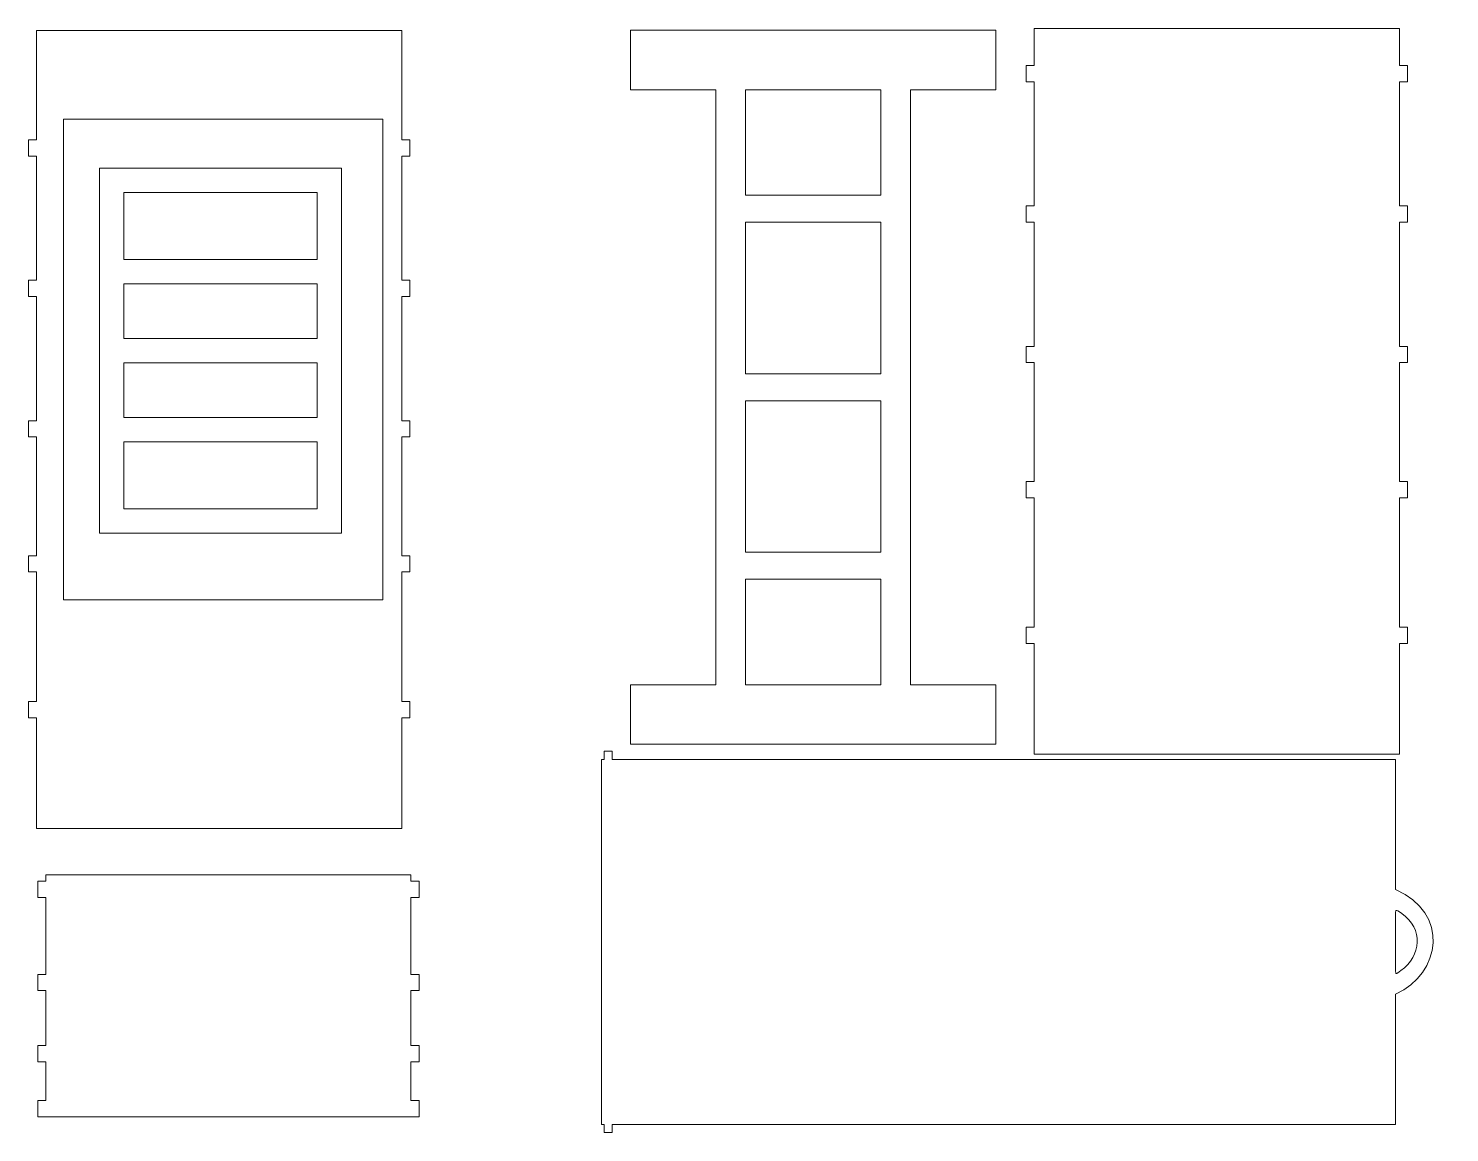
# Model space of a CAD drawing. Header units: centimetres. Extents: x -259 to 261, y 17 to 228.
# Drawn here: x 80.8 to 142.3, y 65.8 to 113.6 of the extents above; entities that cross this region are included whole.
import ezdxf

# ---------------------------------------------------------------- set-up
doc = ezdxf.new("R2010")
doc.units = ezdxf.units.CM
doc.header["$MEASUREMENT"] = 0
doc.layers.add('layer 1', color=7, linetype='Continuous')

msp = doc.modelspace()

# ---------------------------------------------------------------- linework, layer by layer
at = {"layer": 'layer 1', "color": 250, "lineweight": 18}
for points, knots in [([(81.18845, 108.78695), (81.18845, 108.78695), (80.83745, 108.78695), (80.83745, 108.78695), (80.83745, 108.78695), (80.83745, 108.78695), (80.83745, 108.08495), (80.83745, 108.08495), (80.83745, 108.08495), (80.83745, 108.08495), (81.18845, 108.08495), (81.18845, 108.08495), (81.18845, 108.08495), (81.18845, 108.08495), (81.18845, 102.71117), (81.18845, 102.71117), (81.18845, 102.71117), (81.18845, 102.71117), (80.83745, 102.71117), (80.83745, 102.71117), (80.83745, 102.71117), (80.83745, 102.71117), (80.83745, 102.00918), (80.83745, 102.00918), (80.83745, 102.00918), (80.83745, 102.00918), (81.18845, 102.00918), (81.18845, 102.00918), (81.18845, 102.00918), (81.18845, 102.00918), (81.18845, 96.63542), (81.18845, 96.63542), (81.18845, 96.63542), (81.18845, 96.63542), (80.83745, 96.63542), (80.83745, 96.63542), (80.83745, 96.63542), (80.83745, 96.63542), (80.83745, 95.93342), (80.83745, 95.93342), (80.83745, 95.93342), (80.83745, 95.93342), (81.18845, 95.93342), (81.18845, 95.93342), (81.18845, 95.93342), (81.18845, 95.93342), (81.18845, 90.79311), (81.18845, 90.79311), (81.18845, 90.79311), (81.18845, 90.79311), (80.83745, 90.79311), (80.83745, 90.79311), (80.83745, 90.79311), (80.83745, 90.79311), (80.83745, 90.09111), (80.83745, 90.09111), (80.83745, 90.09111), (80.83745, 90.09111), (81.18845, 90.09111), (81.18845, 90.09111), (81.18845, 90.09111), (81.18845, 90.09111), (81.18845, 84.48391), (81.18845, 84.48391), (81.18845, 84.48391), (81.18845, 84.48391), (80.83745, 84.48391), (80.83745, 84.48391), (80.83745, 84.48391), (80.83745, 84.48391), (80.83745, 83.78191), (80.83745, 83.78191), (80.83745, 83.78191), (80.83745, 83.78191), (81.18845, 83.78191), (81.18845, 83.78191), (81.18845, 83.78191), (81.18845, 83.78191), (81.18845, 78.99869), (81.18845, 78.99869), (81.18845, 78.99869), (81.18845, 78.99869), (96.98345, 78.99869), (96.98345, 78.99869), (96.98345, 78.99869), (96.98345, 78.99869), (96.98345, 83.78191), (96.98345, 83.78191), (96.98345, 83.78191), (96.98345, 83.78191), (97.33445, 83.78191), (97.33445, 83.78191), (97.33445, 83.78191), (97.33445, 83.78191), (97.33445, 84.48391), (97.33445, 84.48391), (97.33445, 84.48391), (97.33445, 84.48391), (96.98345, 84.48391), (96.98345, 84.48391), (96.98345, 84.48391), (96.98345, 84.48391), (96.98345, 90.09111), (96.98345, 90.09111), (96.98345, 90.09111), (96.98345, 90.09111), (97.33445, 90.09111), (97.33445, 90.09111), (97.33445, 90.09111), (97.33445, 90.09111), (97.33445, 90.79311), (97.33445, 90.79311), (97.33445, 90.79311), (97.33445, 90.79311), (96.98345, 90.79311), (96.98345, 90.79311), (96.98345, 90.79311), (96.98345, 90.79311), (96.98345, 95.93342), (96.98345, 95.93342), (96.98345, 95.93342), (96.98345, 95.93342), (97.33445, 95.93342), (97.33445, 95.93342), (97.33445, 95.93342), (97.33445, 95.93342), (97.33445, 96.63542), (97.33445, 96.63542), (97.33445, 96.63542), (97.33445, 96.63542), (96.98345, 96.63542), (96.98345, 96.63542), (96.98345, 96.63542), (96.98345, 96.63542), (96.98345, 102.00918), (96.98345, 102.00918), (96.98345, 102.00918), (96.98345, 102.00918), (97.33445, 102.00918), (97.33445, 102.00918), (97.33445, 102.00918), (97.33445, 102.00918), (97.33445, 102.71117), (97.33445, 102.71117), (97.33445, 102.71117), (97.33445, 102.71117), (96.98345, 102.71117), (96.98345, 102.71117), (96.98345, 102.71117), (96.98345, 102.71117), (96.98345, 108.08495), (96.98345, 108.08495), (96.98345, 108.08495), (96.98345, 108.08495), (97.33445, 108.08495), (97.33445, 108.08495), (97.33445, 108.08495), (97.33445, 108.08495), (97.33445, 108.78695), (97.33445, 108.78695), (97.33445, 108.78695), (97.33445, 108.78695), (96.98345, 108.78695), (96.98345, 108.78695), (96.98345, 108.78695), (96.98345, 108.78695), (96.98345, 113.5137), (96.98345, 113.5137), (96.98345, 113.5137), (96.98345, 113.5137), (81.18845, 113.5137), (81.18845, 113.5137), (81.18845, 113.5137), (81.18845, 113.5137), (81.18845, 108.78695), (81.18845, 108.78695)], [0, 0, 0, 0, 0.02222222, 0.02222222, 0.02222222, 0.02222222, 0.04444444, 0.04444444, 0.04444444, 0.04444444, 0.06666667, 0.06666667, 0.06666667, 0.06666667, 0.08888889, 0.08888889, 0.08888889, 0.08888889, 0.11111111, 0.11111111, 0.11111111, 0.11111111, 0.13333333, 0.13333333, 0.13333333, 0.13333333, 0.15555556, 0.15555556, 0.15555556, 0.15555556, 0.17777778, 0.17777778, 0.17777778, 0.17777778, 0.2, 0.2, 0.2, 0.2, 0.22222222, 0.22222222, 0.22222222, 0.22222222, 0.24444444, 0.24444444, 0.24444444, 0.24444444, 0.26666667, 0.26666667, 0.26666667, 0.26666667, 0.28888889, 0.28888889, 0.28888889, 0.28888889, 0.31111111, 0.31111111, 0.31111111, 0.31111111, 0.33333333, 0.33333333, 0.33333333, 0.33333333, 0.35555556, 0.35555556, 0.35555556, 0.35555556, 0.37777778, 0.37777778, 0.37777778, 0.37777778, 0.4, 0.4, 0.4, 0.4, 0.42222222, 0.42222222, 0.42222222, 0.42222222, 0.44444444, 0.44444444, 0.44444444, 0.44444444, 0.46666667, 0.46666667, 0.46666667, 0.46666667, 0.48888889, 0.48888889, 0.48888889, 0.48888889, 0.51111111, 0.51111111, 0.51111111, 0.51111111, 0.53333333, 0.53333333, 0.53333333, 0.53333333, 0.55555556, 0.55555556, 0.55555556, 0.55555556, 0.57777778, 0.57777778, 0.57777778, 0.57777778, 0.6, 0.6, 0.6, 0.6, 0.62222222, 0.62222222, 0.62222222, 0.62222222, 0.64444444, 0.64444444, 0.64444444, 0.64444444, 0.66666667, 0.66666667, 0.66666667, 0.66666667, 0.68888889, 0.68888889, 0.68888889, 0.68888889, 0.71111111, 0.71111111, 0.71111111, 0.71111111, 0.73333333, 0.73333333, 0.73333333, 0.73333333, 0.75555556, 0.75555556, 0.75555556, 0.75555556, 0.77777778, 0.77777778, 0.77777778, 0.77777778, 0.8, 0.8, 0.8, 0.8, 0.82222222, 0.82222222, 0.82222222, 0.82222222, 0.84444444, 0.84444444, 0.84444444, 0.84444444, 0.86666667, 0.86666667, 0.86666667, 0.86666667, 0.88888889, 0.88888889, 0.88888889, 0.88888889, 0.91111111, 0.91111111, 0.91111111, 0.91111111, 0.93333333, 0.93333333, 0.93333333, 0.93333333, 0.95555556, 0.95555556, 0.95555556, 0.95555556, 1, 1, 1, 1]), ([(106.87981, 85.21274), (106.87981, 85.21274), (110.5653, 85.21274), (110.5653, 85.21274), (110.5653, 85.21274), (110.5653, 85.21274), (110.5653, 110.95274), (110.5653, 110.95274), (110.5653, 110.95274), (110.5653, 110.95274), (106.87981, 110.95274), (106.87981, 110.95274), (106.87981, 110.95274), (106.87981, 110.95274), (106.87981, 113.52674), (106.87981, 113.52674), (106.87981, 113.52674), (106.87981, 113.52674), (122.6748, 113.52674), (122.6748, 113.52674), (122.6748, 113.52674), (122.6748, 113.52674), (122.6748, 110.95274), (122.6748, 110.95274), (122.6748, 110.95274), (122.6748, 110.95274), (118.9893, 110.95274), (118.9893, 110.95274), (118.9893, 110.95274), (118.9893, 110.95274), (118.9893, 85.21274), (118.9893, 85.21274), (118.9893, 85.21274), (118.9893, 85.21274), (122.6748, 85.21274), (122.6748, 85.21274), (122.6748, 85.21274), (122.6748, 85.21274), (122.6748, 82.63874), (122.6748, 82.63874), (122.6748, 82.63874), (122.6748, 82.63874), (106.87981, 82.63874), (106.87981, 82.63874), (106.87981, 82.63874), (106.87981, 82.63874), (106.87981, 85.21274), (106.87981, 85.21274)], [0, 0, 0, 0, 0.07692308, 0.07692308, 0.07692308, 0.07692308, 0.15384615, 0.15384615, 0.15384615, 0.15384615, 0.23076923, 0.23076923, 0.23076923, 0.23076923, 0.30769231, 0.30769231, 0.30769231, 0.30769231, 0.38461538, 0.38461538, 0.38461538, 0.38461538, 0.46153846, 0.46153846, 0.46153846, 0.46153846, 0.53846154, 0.53846154, 0.53846154, 0.53846154, 0.61538462, 0.61538462, 0.61538462, 0.61538462, 0.69230769, 0.69230769, 0.69230769, 0.69230769, 0.76923077, 0.76923077, 0.76923077, 0.76923077, 0.84615385, 0.84615385, 0.84615385, 0.84615385, 1, 1, 1, 1]), ([(140.13527, 113.60925), (140.13527, 113.60925), (124.34027, 113.60925), (124.34027, 113.60925), (124.34027, 113.60925), (124.34027, 113.60925), (124.34027, 112.00184), (124.34027, 112.00184), (124.34027, 112.00184), (124.34027, 112.00184), (123.98927, 112.00184), (123.98927, 112.00184), (123.98927, 112.00184), (123.98927, 112.00184), (123.98927, 111.29984), (123.98927, 111.29984), (123.98927, 111.29984), (123.98927, 111.29984), (124.34027, 111.29984), (124.34027, 111.29984), (124.34027, 111.29984), (124.34027, 111.29984), (124.34027, 105.92609), (124.34027, 105.92609), (124.34027, 105.92609), (124.34027, 105.92609), (123.98927, 105.92609), (123.98927, 105.92609), (123.98927, 105.92609), (123.98927, 105.92609), (123.98927, 105.22409), (123.98927, 105.22409), (123.98927, 105.22409), (123.98927, 105.22409), (124.34027, 105.22409), (124.34027, 105.22409), (124.34027, 105.22409), (124.34027, 105.22409), (124.34027, 99.85033), (124.34027, 99.85033), (124.34027, 99.85033), (124.34027, 99.85033), (123.98927, 99.85033), (123.98927, 99.85033), (123.98927, 99.85033), (123.98927, 99.85033), (123.98927, 99.14833), (123.98927, 99.14833), (123.98927, 99.14833), (123.98927, 99.14833), (124.34027, 99.14833), (124.34027, 99.14833), (124.34027, 99.14833), (124.34027, 99.14833), (124.34027, 94.00803), (124.34027, 94.00803), (124.34027, 94.00803), (124.34027, 94.00803), (123.98927, 94.00803), (123.98927, 94.00803), (123.98927, 94.00803), (123.98927, 94.00803), (123.98927, 93.30602), (123.98927, 93.30602), (123.98927, 93.30602), (123.98927, 93.30602), (124.34027, 93.30602), (124.34027, 93.30602), (124.34027, 93.30602), (124.34027, 93.30602), (124.34027, 87.69882), (124.34027, 87.69882), (124.34027, 87.69882), (124.34027, 87.69882), (123.98927, 87.69882), (123.98927, 87.69882), (123.98927, 87.69882), (123.98927, 87.69882), (123.98927, 86.99682), (123.98927, 86.99682), (123.98927, 86.99682), (123.98927, 86.99682), (124.34027, 86.99682), (124.34027, 86.99682), (124.34027, 86.99682), (124.34027, 86.99682), (124.34027, 82.21361), (124.34027, 82.21361), (124.34027, 82.21361), (124.34027, 82.21361), (140.13527, 82.21361), (140.13527, 82.21361), (140.13527, 82.21361), (140.13527, 82.21361), (140.13527, 86.99682), (140.13527, 86.99682), (140.13527, 86.99682), (140.13527, 86.99682), (140.48627, 86.99682), (140.48627, 86.99682), (140.48627, 86.99682), (140.48627, 86.99682), (140.48627, 87.69882), (140.48627, 87.69882), (140.48627, 87.69882), (140.48627, 87.69882), (140.13527, 87.69882), (140.13527, 87.69882), (140.13527, 87.69882), (140.13527, 87.69882), (140.13527, 93.30602), (140.13527, 93.30602), (140.13527, 93.30602), (140.13527, 93.30602), (140.48627, 93.30602), (140.48627, 93.30602), (140.48627, 93.30602), (140.48627, 93.30602), (140.48627, 94.00803), (140.48627, 94.00803), (140.48627, 94.00803), (140.48627, 94.00803), (140.13527, 94.00803), (140.13527, 94.00803), (140.13527, 94.00803), (140.13527, 94.00803), (140.13527, 99.14833), (140.13527, 99.14833), (140.13527, 99.14833), (140.13527, 99.14833), (140.48627, 99.14833), (140.48627, 99.14833), (140.48627, 99.14833), (140.48627, 99.14833), (140.48627, 99.85033), (140.48627, 99.85033), (140.48627, 99.85033), (140.48627, 99.85033), (140.13527, 99.85033), (140.13527, 99.85033), (140.13527, 99.85033), (140.13527, 99.85033), (140.13527, 105.22409), (140.13527, 105.22409), (140.13527, 105.22409), (140.13527, 105.22409), (140.48627, 105.22409), (140.48627, 105.22409), (140.48627, 105.22409), (140.48627, 105.22409), (140.48627, 105.92609), (140.48627, 105.92609), (140.48627, 105.92609), (140.48627, 105.92609), (140.13527, 105.92609), (140.13527, 105.92609), (140.13527, 105.92609), (140.13527, 105.92609), (140.13527, 111.29984), (140.13527, 111.29984), (140.13527, 111.29984), (140.13527, 111.29984), (140.48627, 111.29984), (140.48627, 111.29984), (140.48627, 111.29984), (140.48627, 111.29984), (140.48627, 112.00184), (140.48627, 112.00184), (140.48627, 112.00184), (140.48627, 112.00184), (140.13527, 112.00184), (140.13527, 112.00184), (140.13527, 112.00184), (140.13527, 112.00184), (140.13527, 113.60925), (140.13527, 113.60925)], [0, 0, 0, 0, 0.02222222, 0.02222222, 0.02222222, 0.02222222, 0.04444444, 0.04444444, 0.04444444, 0.04444444, 0.06666667, 0.06666667, 0.06666667, 0.06666667, 0.08888889, 0.08888889, 0.08888889, 0.08888889, 0.11111111, 0.11111111, 0.11111111, 0.11111111, 0.13333333, 0.13333333, 0.13333333, 0.13333333, 0.15555556, 0.15555556, 0.15555556, 0.15555556, 0.17777778, 0.17777778, 0.17777778, 0.17777778, 0.2, 0.2, 0.2, 0.2, 0.22222222, 0.22222222, 0.22222222, 0.22222222, 0.24444444, 0.24444444, 0.24444444, 0.24444444, 0.26666667, 0.26666667, 0.26666667, 0.26666667, 0.28888889, 0.28888889, 0.28888889, 0.28888889, 0.31111111, 0.31111111, 0.31111111, 0.31111111, 0.33333333, 0.33333333, 0.33333333, 0.33333333, 0.35555556, 0.35555556, 0.35555556, 0.35555556, 0.37777778, 0.37777778, 0.37777778, 0.37777778, 0.4, 0.4, 0.4, 0.4, 0.42222222, 0.42222222, 0.42222222, 0.42222222, 0.44444444, 0.44444444, 0.44444444, 0.44444444, 0.46666667, 0.46666667, 0.46666667, 0.46666667, 0.48888889, 0.48888889, 0.48888889, 0.48888889, 0.51111111, 0.51111111, 0.51111111, 0.51111111, 0.53333333, 0.53333333, 0.53333333, 0.53333333, 0.55555556, 0.55555556, 0.55555556, 0.55555556, 0.57777778, 0.57777778, 0.57777778, 0.57777778, 0.6, 0.6, 0.6, 0.6, 0.62222222, 0.62222222, 0.62222222, 0.62222222, 0.64444444, 0.64444444, 0.64444444, 0.64444444, 0.66666667, 0.66666667, 0.66666667, 0.66666667, 0.68888889, 0.68888889, 0.68888889, 0.68888889, 0.71111111, 0.71111111, 0.71111111, 0.71111111, 0.73333333, 0.73333333, 0.73333333, 0.73333333, 0.75555556, 0.75555556, 0.75555556, 0.75555556, 0.77777778, 0.77777778, 0.77777778, 0.77777778, 0.8, 0.8, 0.8, 0.8, 0.82222222, 0.82222222, 0.82222222, 0.82222222, 0.84444444, 0.84444444, 0.84444444, 0.84444444, 0.86666667, 0.86666667, 0.86666667, 0.86666667, 0.88888889, 0.88888889, 0.88888889, 0.88888889, 0.91111111, 0.91111111, 0.91111111, 0.91111111, 0.93333333, 0.93333333, 0.93333333, 0.93333333, 0.95555556, 0.95555556, 0.95555556, 0.95555556, 1, 1, 1, 1]), ([(111.8523, 106.38974), (111.8523, 106.38974), (111.8523, 110.95274), (111.8523, 110.95274), (111.8523, 110.95274), (111.8523, 110.95274), (117.7023, 110.95274), (117.7023, 110.95274), (117.7023, 110.95274), (117.7023, 110.95274), (117.7023, 106.38974), (117.7023, 106.38974), (117.7023, 106.38974), (117.7023, 106.38974), (111.8523, 106.38974), (111.8523, 106.38974)], [0, 0, 0, 0, 0.2, 0.2, 0.2, 0.2, 0.4, 0.4, 0.4, 0.4, 0.6, 0.6, 0.6, 0.6, 1, 1, 1, 1]), ([(82.35845, 88.88466), (82.35845, 88.88466), (96.16445, 88.88466), (96.16445, 88.88466), (96.16445, 88.88466), (96.16445, 88.88466), (96.16445, 109.68913), (96.16445, 109.68913), (96.16445, 109.68913), (96.16445, 109.68913), (82.35845, 109.68913), (82.35845, 109.68913), (82.35845, 109.68913), (82.35845, 109.68913), (82.35845, 88.88466), (82.35845, 88.88466)], [0, 0, 0, 0, 0.2, 0.2, 0.2, 0.2, 0.4, 0.4, 0.4, 0.4, 0.6, 0.6, 0.6, 0.6, 1, 1, 1, 1]), ([(117.7023, 98.66774), (117.7023, 98.66774), (111.8523, 98.66774), (111.8523, 98.66774), (111.8523, 98.66774), (111.8523, 98.66774), (111.8523, 105.21974), (111.8523, 105.21974), (111.8523, 105.21974), (111.8523, 105.21974), (117.7023, 105.21974), (117.7023, 105.21974), (117.7023, 105.21974), (117.7023, 105.21974), (117.7023, 98.66774), (117.7023, 98.66774)], [0, 0, 0, 0, 0.2, 0.2, 0.2, 0.2, 0.4, 0.4, 0.4, 0.4, 0.6, 0.6, 0.6, 0.6, 1, 1, 1, 1]), ([(117.7023, 90.94574), (117.7023, 90.94574), (111.8523, 90.94574), (111.8523, 90.94574), (111.8523, 90.94574), (111.8523, 90.94574), (111.8523, 97.49774), (111.8523, 97.49774), (111.8523, 97.49774), (111.8523, 97.49774), (117.7023, 97.49774), (117.7023, 97.49774), (117.7023, 97.49774), (117.7023, 97.49774), (117.7023, 90.94574), (117.7023, 90.94574)], [0, 0, 0, 0, 0.2, 0.2, 0.2, 0.2, 0.4, 0.4, 0.4, 0.4, 0.6, 0.6, 0.6, 0.6, 1, 1, 1, 1]), ([(111.8523, 85.21274), (111.8523, 85.21274), (111.8523, 89.77574), (111.8523, 89.77574), (111.8523, 89.77574), (111.8523, 89.77574), (117.7023, 89.77574), (117.7023, 89.77574), (117.7023, 89.77574), (117.7023, 89.77574), (117.7023, 85.21274), (117.7023, 85.21274), (117.7023, 85.21274), (117.7023, 85.21274), (111.8523, 85.21274), (111.8523, 85.21274)], [0, 0, 0, 0, 0.2, 0.2, 0.2, 0.2, 0.4, 0.4, 0.4, 0.4, 0.6, 0.6, 0.6, 0.6, 1, 1, 1, 1]), ([(105.7393, 82.33228), (105.7393, 82.33228), (105.73987, 81.98128), (105.73987, 81.98128), (105.73987, 81.98128), (105.73987, 81.98128), (105.62173, 81.98128), (105.62173, 81.98128), (105.62173, 81.98128), (105.62173, 81.98128), (105.62287, 66.18627), (105.62287, 66.18627), (105.62287, 66.18627), (105.62287, 66.18627), (105.73987, 66.18627), (105.73987, 66.18627), (105.73987, 66.18627), (105.73987, 66.18627), (105.73873, 65.83527), (105.73873, 65.83527), (105.73873, 65.83527), (105.73873, 65.83527), (106.09088, 65.83527), (106.09088, 65.83527), (106.09088, 65.83527), (106.09088, 65.83527), (106.09088, 66.18627), (106.09088, 66.18627), (106.09088, 66.18627), (106.09088, 66.18627), (139.96965, 66.18627), (139.96965, 66.18627), (139.96965, 66.18627), (139.96965, 66.18627), (139.96965, 71.82121), (139.96965, 71.82121), (139.96965, 71.82121), (141.9523, 72.70995), (142.30368, 75.34969), (139.96965, 76.34633), (139.96965, 76.34633), (139.96965, 76.34633), (139.96965, 81.98128), (139.96965, 81.98128), (139.96965, 81.98128), (139.96965, 81.98128), (106.09088, 81.98128), (106.09088, 81.98128), (106.09088, 81.98128), (106.09088, 81.98128), (106.09088, 82.33228), (106.09088, 82.33228), (106.09088, 82.33228), (106.09088, 82.33228), (105.7393, 82.33228), (105.7393, 82.33228)], [0, 0, 0, 0, 0.06666667, 0.06666667, 0.06666667, 0.06666667, 0.13333333, 0.13333333, 0.13333333, 0.13333333, 0.2, 0.2, 0.2, 0.2, 0.26666667, 0.26666667, 0.26666667, 0.26666667, 0.33333333, 0.33333333, 0.33333333, 0.33333333, 0.4, 0.4, 0.4, 0.4, 0.46666667, 0.46666667, 0.46666667, 0.46666667, 0.53333333, 0.53333333, 0.53333333, 0.53333333, 0.6, 0.6, 0.6, 0.6, 0.66666667, 0.66666667, 0.66666667, 0.66666667, 0.73333333, 0.73333333, 0.73333333, 0.73333333, 0.8, 0.8, 0.8, 0.8, 0.86666667, 0.86666667, 0.86666667, 0.86666667, 1, 1, 1, 1]), ([(139.96965, 75.20126), (139.96965, 75.20126), (139.96965, 72.89944), (139.96965, 72.89944), (139.96965, 72.89944), (139.96965, 72.64571), (139.96464, 72.67335), (140.19914, 72.84376), (140.19914, 72.84376), (141.08653, 73.48874), (141.18278, 74.65509), (140.23279, 75.31354), (140.23279, 75.31354), (139.93565, 75.51946), (139.96965, 75.50781), (139.96965, 75.20126)], [0, 0, 0, 0, 0.2, 0.2, 0.2, 0.2, 0.4, 0.4, 0.4, 0.4, 0.6, 0.6, 0.6, 0.6, 1, 1, 1, 1])]:
    msp.add_open_spline(points, degree=3, knots=knots, dxfattribs=at)
at = {"layer": 'layer 1', "color": 250, "lineweight": 9}
for points in [[(94.38393, 107.56237), (94.38393, 107.56237), (83.91029, 107.56237), (83.91029, 107.56237)], [(83.91029, 107.56237), (83.91029, 107.56237), (83.91029, 91.76738), (83.91029, 91.76738)], [(94.38393, 91.76738), (94.38393, 91.76738), (94.38393, 107.56237), (94.38393, 107.56237)], [(93.33092, 106.50938), (93.33092, 106.50938), (84.9633, 106.50938), (84.9633, 106.50938)], [(84.9633, 106.50938), (84.9633, 106.50938), (84.9633, 103.61362), (84.9633, 103.61362)], [(93.33092, 103.61362), (93.33092, 103.61362), (93.33092, 106.50938), (93.33092, 106.50938)], [(93.33092, 103.61362), (93.33092, 103.61362), (84.9633, 103.61362), (84.9633, 103.61362)], [(84.9633, 102.56062), (84.9633, 102.56062), (93.33092, 102.56062), (93.33092, 102.56062)], [(84.9633, 102.56062), (84.9633, 102.56062), (84.9633, 100.19139), (84.9633, 100.19139)], [(93.33092, 100.19139), (93.33092, 100.19139), (93.33092, 102.56062), (93.33092, 102.56062)], [(93.33092, 100.19139), (93.33092, 100.19139), (84.9633, 100.19139), (84.9633, 100.19139)], [(84.9633, 99.13839), (84.9633, 99.13839), (93.33092, 99.13839), (93.33092, 99.13839)], [(84.9633, 99.13839), (84.9633, 99.13839), (84.9633, 96.76913), (84.9633, 96.76913)], [(93.33092, 96.76913), (93.33092, 96.76913), (93.33092, 99.13839), (93.33092, 99.13839)], [(93.33092, 96.76913), (93.33092, 96.76913), (84.9633, 96.76913), (84.9633, 96.76913)], [(84.9633, 95.71614), (84.9633, 95.71614), (93.33092, 95.71614), (93.33092, 95.71614)], [(84.9633, 95.71614), (84.9633, 95.71614), (84.9633, 92.82038), (84.9633, 92.82038)], [(93.33092, 92.82038), (93.33092, 92.82038), (93.33092, 95.71614), (93.33092, 95.71614)], [(84.9633, 92.82038), (84.9633, 92.82038), (93.33092, 92.82038), (93.33092, 92.82038)], [(83.91029, 91.76738), (83.91029, 91.76738), (94.38393, 91.76738), (94.38393, 91.76738)]]:
    msp.add_open_spline(points, degree=3, dxfattribs=at)
msp.add_open_spline([(81.58826, 67.22036), (81.58826, 67.22036), (81.23726, 67.22036), (81.23726, 67.22036), (81.23726, 67.22036), (81.23726, 67.22036), (81.23726, 66.51836), (81.23726, 66.51836), (81.23726, 66.51836), (81.23726, 66.51836), (81.58826, 66.51836), (81.58826, 66.51836), (81.58826, 66.51836), (81.58826, 66.51836), (97.38326, 66.51836), (97.38326, 66.51836), (97.38326, 66.51836), (97.38326, 66.51836), (97.73426, 66.51836), (97.73426, 66.51836), (97.73426, 66.51836), (97.73426, 66.51836), (97.73426, 67.22036), (97.73426, 67.22036), (97.73426, 67.22036), (97.73426, 67.22036), (97.38326, 67.22036), (97.38326, 67.22036), (97.38326, 67.22036), (97.38326, 67.22036), (97.38326, 68.89811), (97.38326, 68.89811), (97.38326, 68.89811), (97.38326, 68.89811), (97.73426, 68.89811), (97.73426, 68.89811), (97.73426, 68.89811), (97.73426, 68.89811), (97.73426, 69.60011), (97.73426, 69.60011), (97.73426, 69.60011), (97.73426, 69.60011), (97.38326, 69.60011), (97.38326, 69.60011), (97.38326, 69.60011), (97.38326, 69.60011), (97.38326, 71.97986), (97.38326, 71.97986), (97.38326, 71.97986), (97.38326, 71.97986), (97.73426, 71.97986), (97.73426, 71.97986), (97.73426, 71.97986), (97.73426, 71.97986), (97.73426, 72.68186), (97.73426, 72.68186), (97.73426, 72.68186), (97.73426, 72.68186), (97.38326, 72.68186), (97.38326, 72.68186), (97.38326, 72.68186), (97.38326, 72.68186), (97.38326, 76.00753), (97.38326, 76.00753), (97.38326, 76.00753), (97.38326, 76.00753), (97.73426, 76.00753), (97.73426, 76.00753), (97.73426, 76.00753), (97.73426, 76.00753), (97.73426, 76.70952), (97.73426, 76.70952), (97.73426, 76.70952), (97.73426, 76.70952), (97.38326, 76.70952), (97.38326, 76.70952), (97.38326, 76.70952), (97.38326, 76.70952), (97.38326, 76.99199), (97.38326, 76.99199), (97.38326, 76.99199), (97.38326, 76.99199), (81.58826, 76.99199), (81.58826, 76.99199), (81.58826, 76.99199), (81.58826, 76.99199), (81.58826, 76.70952), (81.58826, 76.70952), (81.58826, 76.70952), (81.58826, 76.70952), (81.23726, 76.70952), (81.23726, 76.70952), (81.23726, 76.70952), (81.23726, 76.70952), (81.23726, 76.00753), (81.23726, 76.00753), (81.23726, 76.00753), (81.23726, 76.00753), (81.58826, 76.00753), (81.58826, 76.00753), (81.58826, 76.00753), (81.58826, 76.00753), (81.58826, 72.68186), (81.58826, 72.68186), (81.58826, 72.68186), (81.58826, 72.68186), (81.23726, 72.68186), (81.23726, 72.68186), (81.23726, 72.68186), (81.23726, 72.68186), (81.23726, 71.97986), (81.23726, 71.97986), (81.23726, 71.97986), (81.23726, 71.97986), (81.58826, 71.97986), (81.58826, 71.97986), (81.58826, 71.97986), (81.58826, 71.97986), (81.58826, 69.60011), (81.58826, 69.60011), (81.58826, 69.60011), (81.58826, 69.60011), (81.23726, 69.60011), (81.23726, 69.60011), (81.23726, 69.60011), (81.23726, 69.60011), (81.23726, 68.89811), (81.23726, 68.89811), (81.23726, 68.89811), (81.23726, 68.89811), (81.58826, 68.89811), (81.58826, 68.89811), (81.58826, 68.89811), (81.58826, 68.89811), (81.58826, 67.22036), (81.58826, 67.22036)], degree=3, knots=[0, 0, 0, 0, 0.02857143, 0.02857143, 0.02857143, 0.02857143, 0.05714286, 0.05714286, 0.05714286, 0.05714286, 0.08571429, 0.08571429, 0.08571429, 0.08571429, 0.11428571, 0.11428571, 0.11428571, 0.11428571, 0.14285714, 0.14285714, 0.14285714, 0.14285714, 0.17142857, 0.17142857, 0.17142857, 0.17142857, 0.2, 0.2, 0.2, 0.2, 0.22857143, 0.22857143, 0.22857143, 0.22857143, 0.25714286, 0.25714286, 0.25714286, 0.25714286, 0.28571429, 0.28571429, 0.28571429, 0.28571429, 0.31428571, 0.31428571, 0.31428571, 0.31428571, 0.34285714, 0.34285714, 0.34285714, 0.34285714, 0.37142857, 0.37142857, 0.37142857, 0.37142857, 0.4, 0.4, 0.4, 0.4, 0.42857143, 0.42857143, 0.42857143, 0.42857143, 0.45714286, 0.45714286, 0.45714286, 0.45714286, 0.48571429, 0.48571429, 0.48571429, 0.48571429, 0.51428571, 0.51428571, 0.51428571, 0.51428571, 0.54285714, 0.54285714, 0.54285714, 0.54285714, 0.57142857, 0.57142857, 0.57142857, 0.57142857, 0.6, 0.6, 0.6, 0.6, 0.62857143, 0.62857143, 0.62857143, 0.62857143, 0.65714286, 0.65714286, 0.65714286, 0.65714286, 0.68571429, 0.68571429, 0.68571429, 0.68571429, 0.71428571, 0.71428571, 0.71428571, 0.71428571, 0.74285714, 0.74285714, 0.74285714, 0.74285714, 0.77142857, 0.77142857, 0.77142857, 0.77142857, 0.8, 0.8, 0.8, 0.8, 0.82857143, 0.82857143, 0.82857143, 0.82857143, 0.85714286, 0.85714286, 0.85714286, 0.85714286, 0.88571429, 0.88571429, 0.88571429, 0.88571429, 0.91428571, 0.91428571, 0.91428571, 0.91428571, 0.94285714, 0.94285714, 0.94285714, 0.94285714, 1, 1, 1, 1], dxfattribs=at)

doc.saveas('drawing.dxf')
